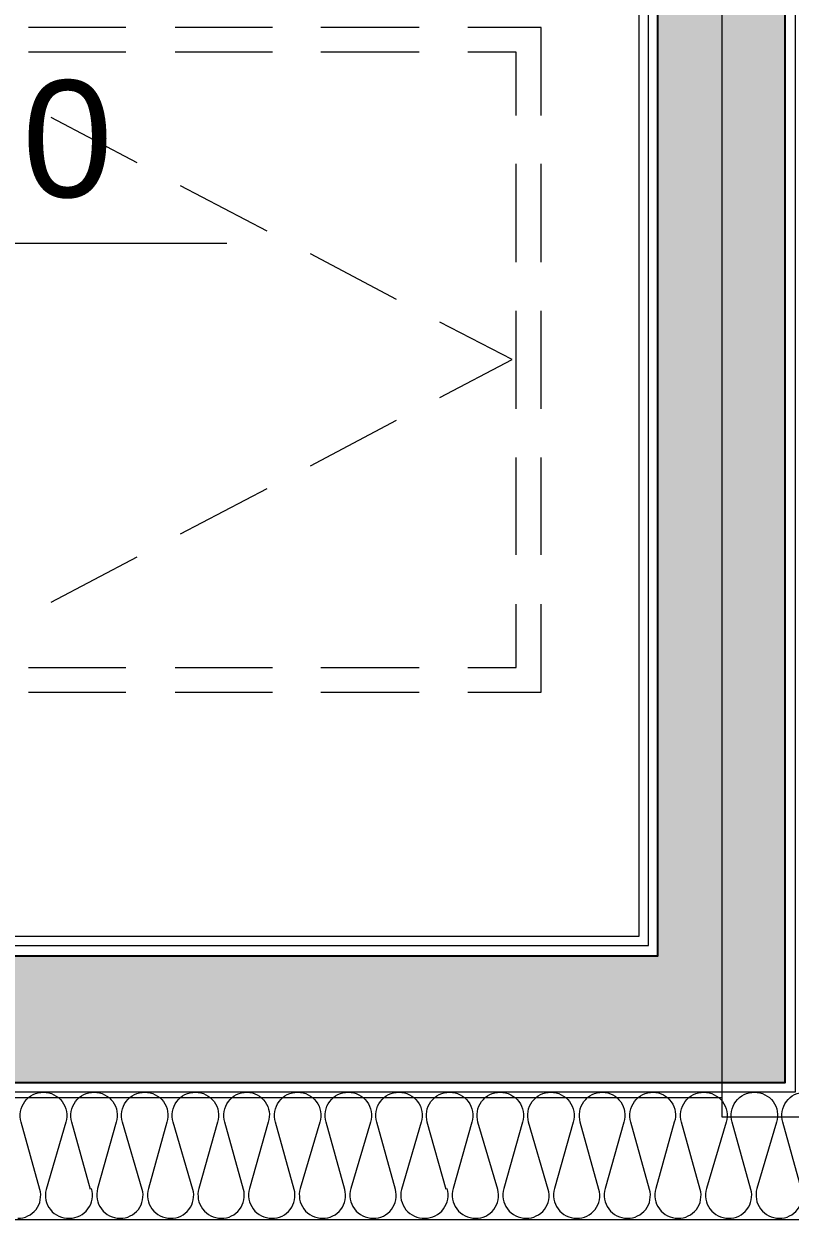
# Model space of a CAD drawing. Header units: millimetres. Extents: x 906 to 41302, y 848 to 28850.
# Drawn here: x 23735 to 24519, y 17511 to 18735 of the extents above; entities that cross this region are included whole.
import ezdxf

# ---------------------------------------------------------------- set-up
doc = ezdxf.new("R2010")
doc.units = ezdxf.units.MM
for name, color, linetype in [('PDF_A-ANNO-PONT', 7, 'Continuous'), ('PDF_X-단위세대$및$주동평면도$A-FIN-INSL', 7, 'Continuous'), ('PDF_X-단위세대$및$주동평면도$A-FLOR-EQPM', 7, 'Continuous'), ('PDF_X-단위세대$및$주동평면도$A-ST-AXIS-CEN', 7, 'Continuous'), ('PDF_X-단위세대$및$주동평면도$A-ST-CONC', 7, 'Continuous'), ('PDF_X-단위세대$및$주동평면도$A-WALL-DRY', 7, 'Continuous'), ('PDF_문자', 7, 'Continuous')]:
    doc.layers.add(name, color=color, linetype=linetype)
doc.layers.add('PDF_X-단위세대$및$주동평면도$A-FIN-INSL-HAT', color=7, linetype='Continuous', true_color=0x666666)
doc.layers.add('PDF_X-단위세대$및$주동평면도$S-ST-CONC-PAT1', color=7, linetype='Continuous', true_color=0xb7b7b7)
doc.styles.add('PDF Arial', font='arial.ttf')

msp = doc.modelspace()

# ---------------------------------------------------------------- linework, layer by layer
at = {"layer": 'PDF_A-ANNO-PONT', "lineweight": 13}
msp.add_lwpolyline([(23942.7, 18510.3), (23079.1, 18510.3)], dxfattribs=at)
at = {"layer": 'PDF_X-단위세대$및$주동평면도$A-FIN-INSL', "lineweight": 5}
msp.add_lwpolyline([(25229.6, 19441.6), (24524.8, 19441.6), (24524.8, 17641.4), (22554.2, 17641.4), (22554.2, 17811.8), (22404.9, 17811.8), (22404.9, 17511.2), (24654.9, 17511.2), (24654.9, 19320.9), (25229.6, 19320.9)], dxfattribs=at)
at = {"layer": 'PDF_X-단위세대$및$주동평면도$A-FIN-INSL-HAT', "lineweight": 9}
for points in [[(23728.4, 17512.3, 0.501631), (23751.1, 17541.9), (23732, 17610.8, -0.50163), (23754.8, 17641.4, -0.50163), (23777.6, 17610.7), (23757.5, 17541.9, 0.501631), (23781.3, 17512.3, 0.501631), (23804.1, 17542.9)], [(23803, 17541.9), (23783.9, 17610.8, -0.50163), (23806.7, 17641.4, -0.50163), (23829.4, 17610.7), (23810.3, 17542.9, 0.501631), (23833.2, 17512.3, 0.501631), (23855.9, 17541.9), (23835.7, 17610.8, -0.50163), (23858.6, 17641.4, -0.50163), (23881.3, 17610.7), (23862.2, 17542.9, 0.501631), (23885, 17512.3, 0.501631), (23907.8, 17541.9), (23887.6, 17610.8, -0.50163), (23910.4, 17641.4, -0.50163), (23933.2, 17610.7), (23914, 17542.9, 0.501631), (23936.9, 17512.3, 0.501631), (23959.6, 17541.9), (23940.5, 17610.8, -0.50163), (23963.3, 17641.4, -0.50163), (23985, 17610.7), (23965.9, 17542.9, 0.501631), (23988.7, 17512.3, 0.501631), (24011.5, 17541.9), (23992.4, 17610.8, -0.50163), (24015.2, 17641.4, -0.50163), (24037.9, 17610.7), (24017.8, 17542.9, 0.501631), (24040.6, 17512.3, 0.501631), (24063.3, 17541.9), (24044.2, 17610.8, -0.50163), (24067, 17641.4, -0.50163), (24089.8, 17610.7), (24069.6, 17542.9, 0.501631), (24092.4, 17512.3, 0.501631), (24115.2, 17541.9), (24096.1, 17610.8, -0.50163), (24118.9, 17641.4, -0.50163), (24141.7, 17610.7), (24121.5, 17541.9, 0.501631), (24145.4, 17512.3, 0.501631), (24168.2, 17542.9)], [(24167.1, 17541.9), (24147.9, 17610.8, -0.50163), (24170.8, 17641.4, -0.50163), (24193.5, 17610.7), (24174.4, 17542.9, 0.501631), (24197.2, 17512.3, 0.501631), (24220, 17541.9), (24199.8, 17610.8, -0.50163), (24222.6, 17641.4, -0.50163), (24245.4, 17610.7), (24226.3, 17542.9, 0.501631), (24249.1, 17512.3, 0.501631), (24271.8, 17541.9), (24251.7, 17610.8, -0.50163), (24274.5, 17641.4, -0.50163), (24297.2, 17610.7), (24278.1, 17542.9, 0.501631), (24300.9, 17512.3, 0.501631), (24323.7, 17541.9), (24304.6, 17610.8, -0.50163), (24327.4, 17641.4, -0.50163), (24349.1, 17610.7), (24330, 17542.9, 0.501631), (24352.8, 17512.3, 0.501631), (24375.5, 17541.9), (24356.4, 17610.8, -0.50163), (24379.3, 17641.4, -0.50163), (24400.9, 17610.7), (24381.8, 17542.9, 0.501631), (24404.7, 17512.3, 0.501631), (24427.4, 17541.9), (24408.3, 17610.8, -0.50163), (24431.1, 17641.4, -0.50163), (24453.9, 17610.7), (24433.7, 17542.9, 0.501631), (24456.5, 17512.3, 0.501631), (24479.3, 17541.9), (24460.1, 17610.8, -0.50163), (24483, 17641.4, -0.50163), (24505.7, 17610.7), (24485.5, 17542.9, 0.501631), (24508.4, 17512.3, 0.501631), (24531.1, 17541.9), (24512, 17610.8, -0.50163), (24534.8, 17641.4, -0.50163)]]:
    msp.add_lwpolyline(points, format="xyb", dxfattribs=at)
at = {"layer": 'PDF_X-단위세대$및$주동평면도$A-FLOR-EQPM', "lineweight": 5}
for points in [[(23839, 18731.5), (23739.5, 18731.5)], [(23989.3, 18731.5), (23889.8, 18731.5)], [(24139.5, 18731.5), (24039, 18731.5)], [(24264.4, 18641.5), (24264.4, 18731.5), (24189.3, 18731.5)], [(23839, 18706.1), (23739.5, 18706.1)], [(23989.3, 18706.1), (23889.8, 18706.1)], [(24139.5, 18706.1), (24039, 18706.1)], [(24239, 18641.5), (24239, 18706.1), (24189.3, 18706.1)], [(23850.6, 18592.8), (23762.8, 18639.4)], [(24239, 18491.2), (24239, 18591.8)], [(24264.4, 18491.2), (24264.4, 18591.8)], [(23984, 18523), (23895.1, 18569.5)], [(24116.3, 18453.1), (24028.4, 18499.7)], [(24239, 18340.9), (24239, 18441.5)], [(24264.4, 18340.9), (24264.4, 18441.5)], [(24160.7, 18352.6), (24234.8, 18391.7), (24160.7, 18429.8)], [(24028.4, 18282.7), (24116.3, 18329.3)], [(24239, 18191.7), (24239, 18291.2)], [(24264.4, 18191.7), (24264.4, 18291.2)], [(23895.1, 18212.9), (23984, 18259.4)], [(23762.8, 18143), (23850.6, 18189.6)], [(24189.3, 18050.9), (24264.4, 18050.9), (24264.4, 18140.9)], [(24189.3, 18076.3), (24239, 18076.3), (24239, 18140.9)], [(23739.5, 18076.3), (23839, 18076.3)], [(23889.8, 18076.3), (23989.3, 18076.3)], [(24039, 18076.3), (24139.5, 18076.3)], [(23739.5, 18050.9), (23839, 18050.9)], [(23889.8, 18050.9), (23989.3, 18050.9)], [(24039, 18050.9), (24139.5, 18050.9)]]:
    msp.add_lwpolyline(points, dxfattribs=at)
at = {"layer": 'PDF_X-단위세대$및$주동평면도$A-ST-AXIS-CEN', "lineweight": 5}
for points in [[(24449.6, 19700.9), (24449.6, 17616), (27112.4, 17616)], [(22519.2, 17636.1), (24449.6, 17636.1)]]:
    msp.add_lwpolyline(points, dxfattribs=at)
at = {"layer": 'PDF_X-단위세대$및$주동평면도$A-ST-CONC', "lineweight": 25}
msp.add_lwpolyline([(22564.7, 17831.9), (22694.9, 17831.9), (22694.9, 17781.1), (24384, 17781.1), (24384, 19451.1), (23989.3, 19451.1), (23989.3, 19700.9), (25214.8, 19700.9), (25214.8, 19451.1), (24514.2, 19451.1), (24514.2, 17650.9), (22564.7, 17650.9)], close=True, dxfattribs=at)
at = {"layer": 'PDF_X-단위세대$및$주동평면도$A-WALL-DRY', "lineweight": 13}
for points in [[(22694.9, 17821.3), (22704.4, 17821.3), (22704.4, 17791.7), (24374.5, 17791.7), (24374.5, 19410.9), (23999.8, 19410.9), (23999.8, 19451.1)], [(22694.9, 17831.9), (22714, 17831.9), (22714, 17801.2), (24365, 17801.2), (24365, 19401.4), (23989.3, 19401.4), (23989.3, 19451.1)]]:
    msp.add_lwpolyline(points, dxfattribs=at)
at = {"layer": 'PDF_X-단위세대$및$주동평면도$S-ST-CONC-PAT1', "transparency": 33554559}
for points in [[(24514.2, 19451.1), (24384, 19451.1), (24514.2, 17781.1)], [(24384, 19451.1), (24514.2, 17781.1), (24384, 17781.1)], [(24514.2, 17781.1), (22564.7, 17781.1), (24514.2, 17650.9)], [(22564.7, 17781.1), (24514.2, 17650.9), (22564.7, 17650.9)]]:
    msp.add_solid(points, dxfattribs=at)

# ---------------------------------------------------------------- texts
at = {"layer": 'PDF_문자', "insert": (23347.9, 18556.1), "char_height": 119.51, "attachment_point": 7, "style": 'PDF Arial'}
msp.add_mtext('FL+60', dxfattribs=at)

doc.saveas('drawing.dxf')
